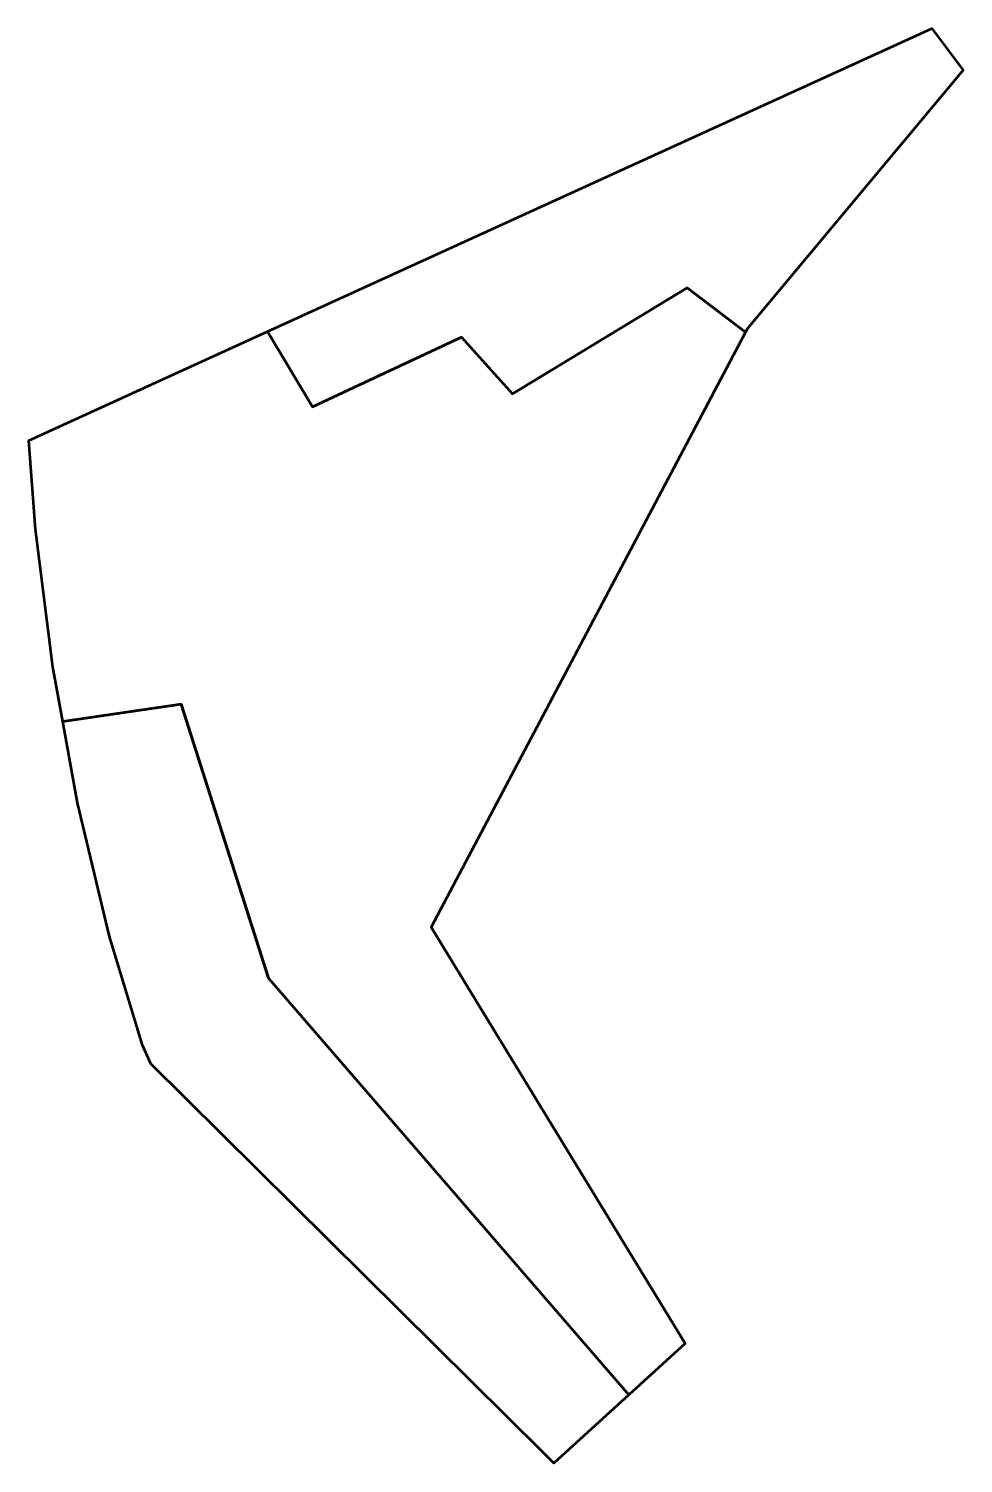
# Model space of a CAD drawing. Header units: metres. Extents: x 807412 to 807488, y 9157404 to 9157521.
import ezdxf

# ---------------------------------------------------------------- set-up
doc = ezdxf.new("R2010")
doc.units = ezdxf.units.M
doc.header["$MEASUREMENT"] = 0
doc.layers.add('2892-21030', color=1, linetype='Continuous')

msp = doc.modelspace()

# ---------------------------------------------------------------- linework, layer by layer
at = {"layer": '2892-21030', "color": 3, "lineweight": 53, "true_color": 0x00ff00}
for points in [[(807431.12, 9157496.4), (807485.29, 9157521.11), (807487.85, 9157517.73), (807470.25, 9157496.64), (807470.09, 9157496.35), (807465.34, 9157499.97), (807451.08, 9157491.32), (807446.92, 9157495.93), (807434.79, 9157490.26)], [(807414.41, 9157464.59), (807424.06, 9157466.01), (807431.2, 9157443.64), (807460.57, 9157409.65), (807454.45, 9157404.07), (807453.56, 9157404.98), (807421.6, 9157436.65), (807420.92, 9157438.18), (807418.22, 9157447.04), (807415.61, 9157457.96)]]:
    msp.add_lwpolyline(points, close=True, dxfattribs=at)
at = {"layer": '2892-21030', "color": 254, "lineweight": 53, "true_color": 0xcccccc}
msp.add_lwpolyline([(807446.92, 9157495.93), (807451.08, 9157491.32), (807465.34, 9157499.97), (807470.09, 9157496.35), (807444.46, 9157447.82), (807465.17, 9157413.85), (807460.57, 9157409.65), (807431.2, 9157443.64), (807424.06, 9157466.01), (807414.41, 9157464.59), (807413.61, 9157469.05), (807412.2, 9157480.28), (807411.64, 9157487.52), (807431.12, 9157496.4), (807434.79, 9157490.26)], close=True, dxfattribs=at)

doc.saveas('drawing.dxf')
